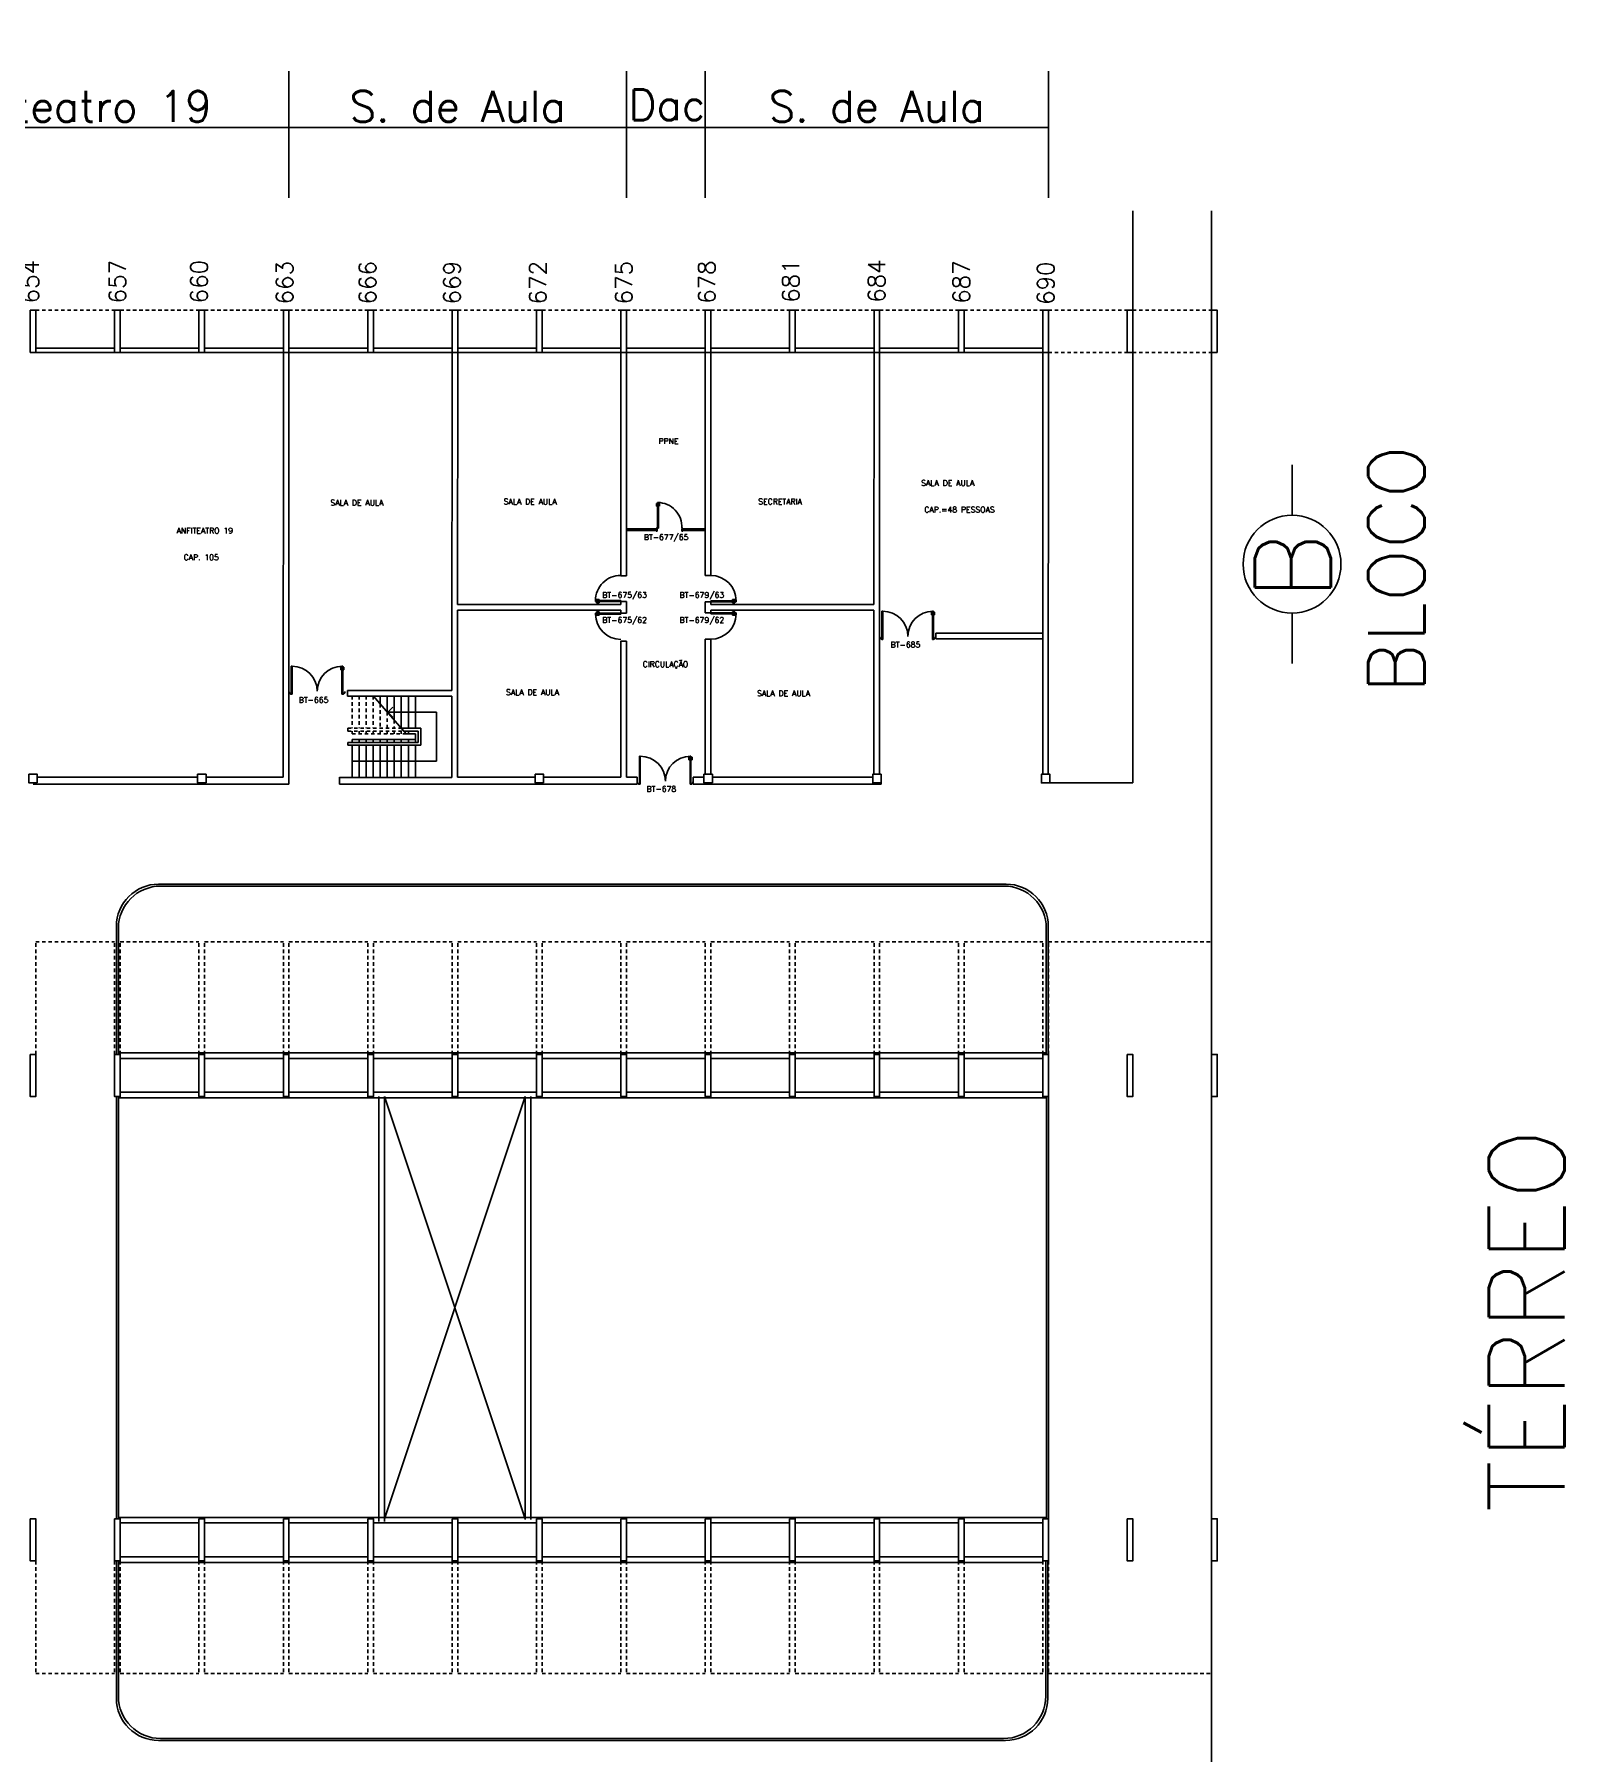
# Model space of a CAD drawing. Header units: millimetres. Extents: x 2552 to 3104, y 1319 to 1450.
# Drawn here: x 2741.4 to 2795.8, y 1354.7 to 1415.8 of the extents above; entities that cross this region are included whole.
import ezdxf

# ---------------------------------------------------------------- set-up
doc = ezdxf.new("R2010")
doc.units = ezdxf.units.MM
doc.linetypes.add('HIDDEN2', pattern=[0.1875, 0.125, -0.0625])
for name, color, linetype in [('ALV', 2, 'Continuous'), ('AR-EST-CNC', 3, 'Continuous'), ('AR-EST-CNC-IDE', 2, 'Continuous'), ('AR-PIS', 1, 'Continuous'), ('AREA', 2, 'Continuous'), ('DIV', 2, 'Continuous'), ('ESC', 1, 'Continuous'), ('ESTR', 3, 'Continuous'), ('PA-ARR-CAL', 1, 'Continuous'), ('PISO', 1, 'Continuous'), ('PORTA', 2, 'Continuous'), ('PROJ', 1, 'HIDDEN2'), ('TEXTO', 2, 'Continuous'), ('TEXTO-CENTRO-CUSTO', 2, 'Continuous'), ('TEXTO-ENDEREÇO', 2, 'Continuous'), ('TXT-IDENTIFICAÇÃO', 4, 'Continuous')]:
    doc.layers.add(name, color=color, linetype=linetype)
doc.styles.add('1', font='romans.shx', dxfattribs={"height": 1.1})
doc.styles.add('LEGENDA', font='romans.shx', dxfattribs={"height": 0.2})
doc.styles.add('NOPILAR', font='simplex.shx', dxfattribs={"height": 0.6})
doc.styles.add('UNB-100', font='simplex.shx', dxfattribs={"height": 0.2})
doc.styles.add('UNB-100-1', font='simplex.shx', dxfattribs={"height": 0.2})
doc.dimstyles.new('1-600', dxfattribs={"dimtxt": 1.1, "dimasz": 2.5, "dimexe": 2, "dimexo": 4, "dimgap": 0.2, "dimtad": 1, "dimdec": 0, "dimzin": 4, "dimdsep": 46, "dimlunit": 6, "dimtxsty": '1', "dimblk1": 'NONE', "dimblk2": 'NONE', "dimsah": 1, "dimcen": 0, "dimclrd": 2, "dimclre": 2, "dimclrt": 2, "dimadec": 0, "dimazin": 0, "dimtfac": 1, "dimtdec": 0, "dimtmove": 2, "dimatfit": 3, "dimldrblk": 'NONE', "dimfxl": 1, "dimtolj": 1, "dimtzin": 0, "dimarcsym": 0})

# ---------------------------------------------------------------- blocks, each defined once
blk = doc.blocks.new('PD90-TTN')
for p, q in [((-0.175, 1.06), (-0.135, 1.06)), ((-0.175, 1.06), (-0.175, 0.97)), ((-0.165, 0.97), (-0.175, 0.97)), ((-0.165, 1.05), (-0.135, 1.05)), ((-0.165, 1.05), (-0.165, 0.97)), ((-0.1, 1.1), (-0.135, 1.1)), ((-0.135, 1.1), (-0.135, 0.2)), ((-0.1, 0.2), (-0.1, 1.1)), ((-0.06, 1.06), (-0.1, 1.06)), ((-0.07, 1.05), (-0.1, 1.05)), ((-0.07, 1.05), (-0.07, 0.97)), ((-0.07, 0.97), (-0.06, 0.97)), ((-0.06, 1.06), (-0.06, 0.97)), ((-0.135, 0.2), (-0.105, 0.2)), ((0, 0.2), (-0.1, 0.2)), ((-0.1, 0.2), (-0.1, 0)), ((-0.1, 0), (0, 0))]:
    blk.add_line(p, q)
blk.add_arc((-0.135, 0.2), 0.9, 90, 180)
blk = doc.blocks.new('PE90-TTN')
for p, q in [((0.06, 1.06), (0.1, 1.06)), ((0.06, 1.06), (0.06, 0.97)), ((0.07, 0.97), (0.06, 0.97)), ((0.07, 1.05), (0.1, 1.05)), ((0.07, 1.05), (0.07, 0.97)), ((0.1, 0.2), (0.1, 1.1)), ((0.1, 1.1), (0.135, 1.1)), ((0.135, 1.1), (0.135, 0.2)), ((0.175, 1.06), (0.135, 1.06)), ((0.165, 1.05), (0.135, 1.05)), ((0.165, 1.05), (0.165, 0.97)), ((0.165, 0.97), (0.175, 0.97)), ((0.175, 1.06), (0.175, 0.97)), ((0, 0.2), (0.1, 0.2)), ((0.1, 0), (0, 0)), ((0.1, 0.2), (0.1, 0)), ((0.135, 0.2), (0.105, 0.2))]:
    blk.add_line(p, q)
blk.add_arc((0.135, 0.2), 0.9, 0, 90)
blk = doc.blocks.new('ESCB-TTN')
at = {"color": 1, "linetype": 'HIDDEN2'}
for p, q in [((-3.549, 2.894), (-3.549, 1.746)), ((-3.299, 2.894), (-3.299, 1.746)), ((-3.049, 2.894), (-3.049, 1.746)), ((-2.799, 2.894), (-2.799, 1.746)), ((-2.549, 2.607), (-2.549, 1.746)), ((-2.299, 2.32), (-2.299, 1.746)), ((-2.049, 2.033), (-2.049, 1.746)), ((-3.702, 1.646), (-3.702, 1.746)), ((-3.702, 1.746), (-1.799, 1.746)), ((-3.702, 1.646), (-1.712, 1.646)), ((-3.549, 1.646), (-3.549, 1.546)), ((-3.549, 1.546), (-1.625, 1.546)), ((-3.299, 1.646), (-3.299, 1.546)), ((-3.049, 1.646), (-3.049, 1.546)), ((-2.799, 1.646), (-2.799, 1.546))]:
    blk.add_line(p, q, dxfattribs=at)
at = {"color": 1}
for p, q in [((-2.799, 2.894), (-1.625, 1.546)), ((-2.549, 2.607), (-2.549, 2.894)), ((-2.299, 2.894), (-2.299, 2.32)), ((-2.049, 2.894), (-2.049, 2.033)), ((-1.799, 2.894), (-1.799, 1.746)), ((-1.549, 2.894), (-1.549, 1.746)), ((-1.299, 2.894), (-1.299, 1.746)), ((-3.702, 1.243), (-1.202, 1.243)), ((-3.702, 1.143), (-3.702, 1.243)), ((-3.549, 1.343), (-3.057, 1.343)), ((-3.549, 1.343), (-3.549, 1.243)), ((-3.299, 1.343), (-3.299, 1.243)), ((-3.057, 1.343), (-2.271, 1.343)), ((-3.049, 1.343), (-3.049, 1.243)), ((-2.799, 1.343), (-2.799, 1.243)), ((-2.549, 1.646), (-2.549, 1.546)), ((-2.549, 1.343), (-2.549, 1.243)), ((-2.336, 1.343), (-2.059, 1.343)), ((-2.299, 1.646), (-2.299, 1.546)), ((-2.299, 1.343), (-2.299, 1.243)), ((-2.059, 1.343), (-1.299, 1.343)), ((-2.049, 1.646), (-2.049, 1.546)), ((-2.049, 1.343), (-2.049, 1.243)), ((-1.799, 1.746), (-1.102, 1.746)), ((-1.799, 1.646), (-1.799, 1.546)), ((-1.799, 1.343), (-1.799, 1.243)), ((-1.712, 1.646), (-1.202, 1.646)), ((-1.625, 1.546), (-1.299, 1.546)), ((-1.549, 1.646), (-1.549, 1.546)), ((-1.549, 1.343), (-1.549, 1.243)), ((-1.299, 1.546), (-1.299, 1.243)), ((-1.202, 1.243), (-1.202, 1.646)), ((-1.102, 1.143), (-1.102, 1.746)), ((-3.702, 1.143), (-1.102, 1.143)), ((-3.549, 1.143), (-3.549, -0.007)), ((-3.299, 1.143), (-3.299, -0.007)), ((-3.049, 1.143), (-3.049, -0.007)), ((-2.799, 1.143), (-2.799, -0.007)), ((-2.549, 1.143), (-2.549, -0.007)), ((-2.299, 1.143), (-2.299, -0.007)), ((-2.049, 1.143), (-2.049, -0.007)), ((-1.799, 1.143), (-1.799, -0.007)), ((-1.549, 1.143), (-1.549, -0.007)), ((-1.299, 1.143), (-1.299, -0.007))]:
    blk.add_line(p, q, dxfattribs=at)
at = {"layer": 'ESC'}
for p, q in [((-2.275, 2.32), (-2.099, 2.497)), ((-2.275, 2.32), (-0.549, 2.32)), ((-2.275, 2.32), (-2.099, 2.143)), ((-0.549, 2.32), (-0.549, 0.568)), ((-3.549, 0.568), (-0.549, 0.568))]:
    blk.add_line(p, q, dxfattribs=at)
blk = doc.blocks.new('PTDP-TTN')
for p, q in [((0.084, 0.9), (0.115, 0.9)), ((0.084, -0.1), (0.084, 0.9)), ((0.114, -0.1), (0.114, 0.9)), ((1.884, 0.9), (1.914, 0.9)), ((1.884, -0.1), (1.884, 0.9)), ((1.914, -0.1), (1.914, 0.9)), ((0.084, -0.1), (0.115, -0.1)), ((1.885, -0.101), (1.915, -0.101))]:
    blk.add_line(p, q)
for centre, radius, start, end in [((0.114, 0.006), 0.892, 0, 90), ((1.899, 0.006), 0.892, 90, 180), ((0.098, 0), 0.098, 180, 270), ((1.896, -0.001), 0.0991, 271.7192, 0)]:
    blk.add_arc(centre, radius, start, end)
blk = doc.blocks.new('PDV2D-TTN')
at = {"layer": 'DIV'}
for p, q in [((0.03, 0.05), (0.06, 0.05)), ((0.03, 0.035), (0.03, 0.05)), ((0.03, -0.035), (0.03, 0.035)), ((0.06, 0.05), (0.06, -0.02)), ((0.941, 0.05), (0.941, -0.02)), ((0.971, 0.05), (0.941, 0.05)), ((0.971, 0.035), (0.971, 0.05)), ((0.971, -0.035), (0.971, 0.035)), ((0.03, -0.05), (0.03, -0.035)), ((0.05, -0.05), (0.03, -0.05)), ((0.05, -0.02), (0.06, -0.02)), ((0.05, -0.02), (0.05, -0.05)), ((0.079, -0.05), (0.109, -0.05)), ((0.079, -0.05), (0.079, -0.965)), ((0.109, -0.05), (0.109, -0.965)), ((0.951, -0.02), (0.941, -0.02)), ((0.951, -0.02), (0.951, -0.05)), ((0.951, -0.05), (0.971, -0.05)), ((0.971, -0.05), (0.971, -0.035)), ((0.109, -0.965), (0.079, -0.965))]:
    blk.add_line(p, q, dxfattribs=at)
at = {"layer": 'DIV', "color": 1}
for p, q in [((0.036, -0.925), (0.036, -0.835)), ((0.046, -0.835), (0.036, -0.835)), ((0.036, -0.915), (0.079, -0.915)), ((0.036, -0.925), (0.079, -0.925)), ((0.046, -0.915), (0.046, -0.835)), ((0.141, -0.915), (0.109, -0.915)), ((0.151, -0.925), (0.109, -0.925)), ((0.141, -0.915), (0.141, -0.835)), ((0.141, -0.835), (0.151, -0.835)), ((0.151, -0.925), (0.151, -0.835))]:
    blk.add_line(p, q, dxfattribs=at)
blk.add_arc((0.076, -0.1), 0.865, 270.2128, 3.32117, dxfattribs=at)
blk = doc.blocks.new('DIVMT-TTN')
for p, q in [((-0.03, 0.03), (-0.03, 0.006)), ((-0.008, 0.03), (-0.03, 0.03)), ((-0.0185, 0.006), (-0.03, 0.006)), ((-0.0185, -0.006), (-0.0185, 0.006)), ((-0.008, 0.03), (-0.008, 0.02)), ((-0.008, 0.02), (0.008, 0.02)), ((-0.0051, 0), (0.0051, 0)), ((0.0051, 0), (-0.0051, 0)), ((-0.0051, 0), (0.0051, 0)), ((0, -0.0051), (0, 0.0051)), ((0, 0.0051), (0, -0.0051)), ((0.008, 0.03), (0.008, 0.02)), ((0.008, 0.03), (0.03, 0.03)), ((0.0205, 0.006), (0.03, 0.006)), ((0.0205, -0.006), (0.0205, 0.006)), ((0.0205, 0.006), (0.0205, -0.006)), ((0.0205, 0.006), (0.03, 0.006)), ((0.97, 0.03), (0.03, 0.03)), ((0.03, 0.006), (0.03, 0.03)), ((0.03, -0.03), (0.03, 0.03)), ((0.03, -0.005), (0.03, 0.005)), ((0.97, -0.03), (0.97, 0.03)), ((0.97, 0.03), (0.97, 0.009)), ((0.97, 0.009), (0.97, 0.027)), ((0.9795, 0.006), (0.97, 0.006)), ((0.97, -0.005), (0.97, 0.005)), ((0.9795, 0.006), (0.9795, -0.006)), ((1.0051, 0), (0.9949, 0)), ((1, 0.0051), (1, -0.0051)), ((-0.0185, -0.006), (-0.03, -0.006)), ((-0.03, -0.03), (-0.03, -0.006)), ((-0.008, -0.03), (-0.03, -0.03)), ((-0.008, -0.03), (-0.008, -0.02)), ((-0.008, -0.02), (0.008, -0.02)), ((0.008, -0.03), (0.008, -0.02)), ((0.008, -0.03), (0.03, -0.03)), ((0.0205, -0.006), (0.03, -0.006)), ((0.0205, -0.006), (0.03, -0.006)), ((0.03, -0.006), (0.03, -0.03)), ((0.97, -0.03), (0.03, -0.03)), ((0.9795, -0.006), (0.97, -0.006)), ((0.97, -0.009), (0.97, -0.027))]:
    blk.add_line(p, q)
blk = doc.blocks.new('*D103')
at = {"layer": 'DEFPOINTS', "color": 0, "transparency": 16777216}
for p in [(2777.466, 1412.514), (2765.266, 1406.014), (2777.466, 1406.014)]:
    blk.add_point(p, dxfattribs=at)
at = {"layer": 'TEXTO-CENTRO-CUSTO', "color": 2, "lineweight": -2, "transparency": 16777216}
for p, q in [((2777.466, 1410.014), (2777.466, 1414.514)), ((2765.266, 1412.514), (2777.466, 1412.514))]:
    blk.add_line(p, q, dxfattribs=at)
at = {"layer": 'TEXTO-CENTRO-CUSTO', "color": 2, "transparency": 16777216, "insert": (2771.366, 1413.264), "char_height": 1.1, "attachment_point": 5, "style": '1'}
blk.add_mtext('\\A1;S. de Aula', dxfattribs=at)
blk = doc.blocks.new('_NONE')
at = {"color": 0, "linetype": 'ByBlock'}
blk.add_circle((0, 0), 0.25, dxfattribs=at)
blk = doc.blocks.new('*D104')
at = {"layer": 'DEFPOINTS', "color": 0, "transparency": 16777216}
for p in [(2765.266, 1412.514), (2762.466, 1406.014), (2765.266, 1406.014)]:
    blk.add_point(p, dxfattribs=at)
at = {"layer": 'TEXTO-CENTRO-CUSTO', "color": 2, "lineweight": -2, "transparency": 16777216}
for p, q in [((2765.266, 1410.014), (2765.266, 1414.514)), ((2762.466, 1412.514), (2765.266, 1412.514))]:
    blk.add_line(p, q, dxfattribs=at)
at = {"layer": 'TEXTO-CENTRO-CUSTO', "color": 2, "transparency": 16777216, "insert": (2763.91, 1413.318), "char_height": 1.1, "attachment_point": 5, "style": '1'}
blk.add_mtext('\\A1;Dac', dxfattribs=at)
blk = doc.blocks.new('*D105')
at = {"layer": 'DEFPOINTS', "color": 0, "transparency": 16777216}
for p in [(2762.466, 1412.514), (2750.466, 1406.014), (2762.466, 1406.014)]:
    blk.add_point(p, dxfattribs=at)
at = {"layer": 'TEXTO-CENTRO-CUSTO', "color": 2, "lineweight": -2, "transparency": 16777216}
for p, q in [((2762.466, 1410.014), (2762.466, 1414.514)), ((2750.466, 1412.514), (2762.466, 1412.514))]:
    blk.add_line(p, q, dxfattribs=at)
at = {"layer": 'TEXTO-CENTRO-CUSTO', "color": 2, "transparency": 16777216, "insert": (2756.466, 1413.264), "char_height": 1.1, "attachment_point": 5, "style": '1'}
blk.add_mtext('\\A1;S. de Aula', dxfattribs=at)
blk = doc.blocks.new('*D106')
at = {"layer": 'DEFPOINTS', "color": 0, "transparency": 16777216}
for p in [(2750.466, 1412.514), (2735.266, 1406.014), (2750.466, 1406.014)]:
    blk.add_point(p, dxfattribs=at)
at = {"layer": 'TEXTO-CENTRO-CUSTO', "color": 2, "lineweight": -2, "transparency": 16777216}
for p, q in [((2750.466, 1410.014), (2750.466, 1414.514)), ((2735.266, 1412.514), (2750.466, 1412.514))]:
    blk.add_line(p, q, dxfattribs=at)
at = {"layer": 'TEXTO-CENTRO-CUSTO', "color": 2, "transparency": 16777216, "insert": (2742.866, 1413.264), "char_height": 1.1, "attachment_point": 5, "style": '1'}
blk.add_mtext('\\A1;Anfiteatro 19', dxfattribs=at)

msp = doc.modelspace()

# ---------------------------------------------------------------- linework, layer by layer
at = {"layer": 'ALV'}
for p, q in [((2741.466, 1404.664), (2744.266, 1404.664)), ((2741.466, 1404.514), (2744.266, 1404.514)), ((2744.466, 1404.664), (2747.266, 1404.664)), ((2744.466, 1404.514), (2747.266, 1404.514)), ((2747.466, 1404.664), (2750.266, 1404.664)), ((2747.466, 1404.514), (2750.266, 1404.514)), ((2750.266, 1404.514), (2750.262, 1389.413)), ((2750.466, 1404.514), (2750.462, 1389.163)), ((2750.466, 1404.664), (2753.266, 1404.664)), ((2750.466, 1404.514), (2753.266, 1404.514)), ((2753.466, 1404.664), (2756.266, 1404.664)), ((2753.466, 1404.514), (2756.266, 1404.514)), ((2756.266, 1404.514), (2756.262, 1392.494)), ((2756.466, 1404.514), (2756.462, 1395.554)), ((2756.466, 1404.664), (2759.266, 1404.664)), ((2756.466, 1404.514), (2759.266, 1404.514)), ((2759.466, 1404.664), (2762.266, 1404.664)), ((2759.466, 1404.514), (2762.266, 1404.514)), ((2762.266, 1404.514), (2762.262, 1396.573)), ((2762.466, 1404.514), (2762.462, 1396.573)), ((2762.466, 1404.664), (2765.266, 1404.664)), ((2762.466, 1404.514), (2765.266, 1404.514)), ((2765.266, 1404.514), (2765.262, 1396.586)), ((2765.466, 1404.514), (2765.462, 1396.586)), ((2765.466, 1404.664), (2768.266, 1404.664)), ((2765.466, 1404.514), (2768.266, 1404.514)), ((2768.466, 1404.664), (2771.266, 1404.664)), ((2768.466, 1404.514), (2771.266, 1404.514)), ((2771.266, 1404.514), (2771.262, 1395.554)), ((2771.466, 1404.514), (2771.462, 1394.255)), ((2771.466, 1404.664), (2774.266, 1404.664)), ((2771.466, 1404.514), (2774.266, 1404.514)), ((2774.466, 1404.664), (2777.266, 1404.664)), ((2774.466, 1404.514), (2777.266, 1404.514)), ((2777.266, 1404.514), (2777.262, 1389.518)), ((2777.466, 1404.514), (2777.462, 1389.518)), ((2762.262, 1396.573), (2762.462, 1396.573)), ((2765.262, 1396.586), (2765.462, 1396.586)), ((2756.462, 1395.554), (2762.262, 1395.554)), ((2756.462, 1395.354), (2756.462, 1389.413)), ((2756.462, 1395.354), (2762.262, 1395.354)), ((2762.464, 1395.556), (2762.464, 1395.348)), ((2765.262, 1395.554), (2765.262, 1395.354)), ((2765.462, 1395.554), (2771.262, 1395.554)), ((2765.462, 1395.354), (2771.262, 1395.354)), ((2771.262, 1395.354), (2771.262, 1389.518)), ((2762.262, 1394.254), (2762.262, 1389.413)), ((2762.262, 1394.254), (2762.462, 1394.254)), ((2762.462, 1394.254), (2762.462, 1389.413)), ((2765.262, 1394.321), (2765.262, 1389.518)), ((2765.262, 1394.321), (2765.462, 1394.321)), ((2765.462, 1394.321), (2765.462, 1389.518)), ((2771.462, 1394.335), (2771.462, 1389.518)), ((2773.466, 1394.531), (2773.466, 1394.331)), ((2773.466, 1394.531), (2777.262, 1394.531)), ((2773.466, 1394.331), (2777.262, 1394.331)), ((2777.262, 1394.331), (2777.262, 1389.714)), ((2756.262, 1392.494), (2752.541, 1392.494)), ((2752.541, 1392.294), (2752.541, 1392.494)), ((2756.262, 1392.294), (2752.541, 1392.294)), ((2756.262, 1392.294), (2756.262, 1389.41)), ((2741.369, 1389.163), (2747.367, 1389.163)), ((2741.519, 1389.413), (2747.219, 1389.413)), ((2747.369, 1389.163), (2750.462, 1389.163)), ((2747.519, 1389.413), (2750.262, 1389.413)), ((2752.261, 1389.413), (2752.261, 1389.163)), ((2752.261, 1389.41), (2756.262, 1389.41)), ((2752.261, 1389.41), (2752.261, 1389.163)), ((2752.261, 1389.163), (2753.367, 1389.163)), ((2753.369, 1389.163), (2759.367, 1389.163)), ((2756.462, 1389.413), (2759.219, 1389.413)), ((2759.369, 1389.163), (2762.841, 1389.163)), ((2759.519, 1389.413), (2762.262, 1389.413)), ((2762.462, 1389.413), (2762.841, 1389.413)), ((2762.841, 1389.163), (2762.841, 1389.413)), ((2764.836, 1389.163), (2764.836, 1389.413)), ((2764.836, 1389.413), (2765.219, 1389.413)), ((2764.836, 1389.163), (2765.367, 1389.163)), ((2765.369, 1389.163), (2771.519, 1389.163)), ((2765.519, 1389.413), (2771.219, 1389.413)), ((2771.519, 1389.212), (2771.519, 1389.163))]:
    msp.add_line(p, q, dxfattribs=at)
at = {"layer": 'AR-EST-CNC'}
for points in [[(2741.266, 1363.052), (2741.466, 1363.052), (2741.466, 1361.552), (2741.266, 1361.552)], [(2744.266, 1363.052), (2744.466, 1363.052), (2744.466, 1361.552), (2744.266, 1361.552)], [(2747.266, 1363.052), (2747.466, 1363.052), (2747.466, 1361.552), (2747.266, 1361.552)], [(2750.266, 1363.052), (2750.466, 1363.052), (2750.466, 1361.552), (2750.266, 1361.552)], [(2753.266, 1363.052), (2753.466, 1363.052), (2753.466, 1361.552), (2753.266, 1361.552)], [(2756.266, 1363.052), (2756.466, 1363.052), (2756.466, 1361.552), (2756.266, 1361.552)], [(2759.266, 1363.052), (2759.466, 1363.052), (2759.466, 1361.552), (2759.266, 1361.552)], [(2762.266, 1363.052), (2762.466, 1363.052), (2762.466, 1361.552), (2762.266, 1361.552)], [(2765.266, 1363.052), (2765.466, 1363.052), (2765.466, 1361.552), (2765.266, 1361.552)], [(2768.266, 1363.052), (2768.466, 1363.052), (2768.466, 1361.552), (2768.266, 1361.552)], [(2771.266, 1363.052), (2771.466, 1363.052), (2771.466, 1361.552), (2771.266, 1361.552)], [(2774.266, 1363.052), (2774.466, 1363.052), (2774.466, 1361.552), (2774.266, 1361.552)], [(2777.266, 1363.052), (2777.466, 1363.052), (2777.466, 1361.552), (2777.266, 1361.552)], [(2780.266, 1363.052), (2780.466, 1363.052), (2780.466, 1361.552), (2780.266, 1361.552)], [(2783.266, 1363.052), (2783.466, 1363.052), (2783.466, 1361.552), (2783.266, 1361.552)]]:
    msp.add_lwpolyline(points, close=True, dxfattribs=at)
at = {"layer": 'AR-PIS'}
for p, q in [((2744.331, 1370.648), (2744.331, 1363.052)), ((2744.401, 1363.052), (2744.401, 1370.648)), ((2753.866, 1370.648), (2753.866, 1363.152))]:
    msp.add_line(p, q, dxfattribs=at)
at = {"layer": 'DIV'}
for p, q in [((2762.463, 1398.187), (2762.463, 1398.247)), ((2762.485, 1398.247), (2762.463, 1398.247)), ((2762.463, 1398.223), (2762.463, 1398.247)), ((2762.472, 1398.223), (2762.463, 1398.223)), ((2762.472, 1398.223), (2762.463, 1398.223)), ((2762.463, 1398.212), (2762.463, 1398.222)), ((2762.472, 1398.211), (2762.463, 1398.211)), ((2762.472, 1398.211), (2762.463, 1398.211)), ((2762.463, 1398.211), (2762.463, 1398.187)), ((2762.485, 1398.187), (2762.463, 1398.187)), ((2762.472, 1398.223), (2762.472, 1398.211)), ((2762.472, 1398.211), (2762.472, 1398.223)), ((2762.485, 1398.247), (2762.485, 1398.237)), ((2762.501, 1398.237), (2762.485, 1398.237)), ((2762.501, 1398.197), (2762.485, 1398.197)), ((2762.485, 1398.187), (2762.485, 1398.197)), ((2762.498, 1398.217), (2762.488, 1398.217)), ((2762.488, 1398.217), (2762.498, 1398.217)), ((2762.498, 1398.217), (2762.488, 1398.217)), ((2762.493, 1398.222), (2762.493, 1398.212)), ((2762.493, 1398.212), (2762.493, 1398.222)), ((2762.501, 1398.247), (2762.523, 1398.247)), ((2762.501, 1398.247), (2762.501, 1398.237)), ((2762.501, 1398.187), (2762.501, 1398.197)), ((2762.501, 1398.187), (2762.523, 1398.187)), ((2762.511, 1398.211), (2762.511, 1398.223)), ((2762.511, 1398.223), (2762.523, 1398.223)), ((2762.511, 1398.211), (2762.523, 1398.211)), ((2762.523, 1398.247), (2762.523, 1398.223)), ((2762.523, 1398.187), (2762.523, 1398.211)), ((2764.429, 1398.216), (2764.439, 1398.216)), ((2764.434, 1398.222), (2764.434, 1398.211)), ((2764.455, 1398.222), (2764.455, 1398.21)), ((2764.455, 1398.222), (2764.464, 1398.222)), ((2764.455, 1398.21), (2764.464, 1398.21)), ((2764.464, 1398.246), (2765.202, 1398.246)), ((2764.464, 1398.186), (2764.464, 1398.246)), ((2764.464, 1398.246), (2764.464, 1398.225)), ((2764.464, 1398.225), (2764.464, 1398.243)), ((2764.464, 1398.211), (2764.464, 1398.221)), ((2764.464, 1398.207), (2764.464, 1398.189)), ((2764.464, 1398.186), (2765.202, 1398.186)), ((2765.202, 1398.222), (2765.202, 1398.246)), ((2765.224, 1398.246), (2765.202, 1398.246)), ((2765.202, 1398.186), (2765.202, 1398.246)), ((2765.211, 1398.222), (2765.202, 1398.222)), ((2765.211, 1398.222), (2765.202, 1398.222)), ((2765.202, 1398.211), (2765.202, 1398.221)), ((2765.202, 1398.21), (2765.202, 1398.186)), ((2765.211, 1398.21), (2765.202, 1398.21)), ((2765.211, 1398.21), (2765.202, 1398.21)), ((2765.224, 1398.186), (2765.202, 1398.186)), ((2765.211, 1398.21), (2765.211, 1398.222)), ((2765.211, 1398.222), (2765.211, 1398.21)), ((2765.224, 1398.246), (2765.224, 1398.236)), ((2765.24, 1398.236), (2765.224, 1398.236)), ((2765.224, 1398.186), (2765.224, 1398.196)), ((2765.24, 1398.196), (2765.224, 1398.196)), ((2765.237, 1398.216), (2765.227, 1398.216)), ((2765.227, 1398.216), (2765.237, 1398.216)), ((2765.237, 1398.216), (2765.227, 1398.216)), ((2765.232, 1398.211), (2765.232, 1398.222)), ((2765.232, 1398.222), (2765.232, 1398.211)), ((2765.24, 1398.246), (2765.24, 1398.236)), ((2765.24, 1398.246), (2765.262, 1398.246)), ((2765.24, 1398.186), (2765.24, 1398.196)), ((2765.24, 1398.186), (2765.262, 1398.186)), ((2765.25, 1398.222), (2765.262, 1398.222)), ((2765.25, 1398.21), (2765.25, 1398.222)), ((2765.25, 1398.21), (2765.262, 1398.21)), ((2765.262, 1398.246), (2765.262, 1398.222)), ((2765.262, 1398.186), (2765.262, 1398.21))]:
    msp.add_line(p, q, dxfattribs=at)
at = {"layer": 'ESTR'}
for points in [[(2741.266, 1406.014), (2741.266, 1404.514), (2741.466, 1404.514), (2741.466, 1406.014)], [(2744.266, 1406.014), (2744.266, 1404.514), (2744.466, 1404.514), (2744.466, 1406.014)], [(2747.266, 1406.014), (2747.266, 1404.514), (2747.466, 1404.514), (2747.466, 1406.014)], [(2750.266, 1406.014), (2750.266, 1404.514), (2750.466, 1404.514), (2750.466, 1406.014)], [(2753.266, 1406.014), (2753.266, 1404.514), (2753.466, 1404.514), (2753.466, 1406.014)], [(2756.266, 1406.014), (2756.266, 1404.514), (2756.466, 1404.514), (2756.466, 1406.014)], [(2759.266, 1406.014), (2759.266, 1404.514), (2759.466, 1404.514), (2759.466, 1406.014)], [(2762.266, 1406.014), (2762.266, 1404.514), (2762.466, 1404.514), (2762.466, 1406.014)], [(2765.266, 1406.014), (2765.266, 1404.514), (2765.466, 1404.514), (2765.466, 1406.014)], [(2768.266, 1406.014), (2768.266, 1404.514), (2768.466, 1404.514), (2768.466, 1406.014)], [(2771.266, 1406.014), (2771.266, 1404.514), (2771.466, 1404.514), (2771.466, 1406.014)], [(2774.266, 1404.514), (2774.466, 1404.514), (2774.466, 1406.014), (2774.266, 1406.014)], [(2777.266, 1404.514), (2777.466, 1404.514), (2777.466, 1406.014), (2777.266, 1406.014)], [(2780.466, 1406.014), (2780.266, 1406.014), (2780.266, 1404.514), (2780.466, 1404.514)], [(2783.466, 1404.514), (2783.466, 1406.014), (2783.266, 1406.014), (2783.266, 1404.514)], [(2741.266, 1379.562), (2741.266, 1378.062), (2741.466, 1378.062), (2741.466, 1379.562)], [(2744.266, 1379.562), (2744.266, 1378.062), (2744.466, 1378.062), (2744.466, 1379.562)], [(2747.266, 1379.562), (2747.266, 1378.062), (2747.466, 1378.062), (2747.466, 1379.562)], [(2750.266, 1379.562), (2750.266, 1378.062), (2750.466, 1378.062), (2750.466, 1379.562)], [(2753.266, 1379.562), (2753.266, 1378.062), (2753.466, 1378.062), (2753.466, 1379.562)], [(2756.266, 1379.562), (2756.266, 1378.062), (2756.466, 1378.062), (2756.466, 1379.562)], [(2759.266, 1379.562), (2759.266, 1378.062), (2759.466, 1378.062), (2759.466, 1379.562)], [(2762.266, 1379.562), (2762.266, 1378.062), (2762.466, 1378.062), (2762.466, 1379.562)], [(2765.266, 1379.562), (2765.266, 1378.062), (2765.466, 1378.062), (2765.466, 1379.562)], [(2768.266, 1379.562), (2768.266, 1378.062), (2768.466, 1378.062), (2768.466, 1379.562)], [(2771.266, 1379.562), (2771.266, 1378.062), (2771.466, 1378.062), (2771.466, 1379.562)], [(2774.266, 1379.562), (2774.266, 1378.062), (2774.466, 1378.062), (2774.466, 1379.562)], [(2777.266, 1379.562), (2777.266, 1378.062), (2777.466, 1378.062), (2777.466, 1379.562)], [(2780.266, 1379.562), (2780.266, 1378.062), (2780.466, 1378.062), (2780.466, 1379.562)], [(2783.266, 1379.562), (2783.266, 1378.062), (2783.466, 1378.062), (2783.466, 1379.562)], [(2741.266, 1363.052), (2741.266, 1361.552), (2741.466, 1361.552), (2741.466, 1363.052)], [(2744.266, 1363.052), (2744.266, 1361.552), (2744.466, 1361.552), (2744.466, 1363.052)], [(2747.266, 1363.052), (2747.266, 1361.552), (2747.466, 1361.552), (2747.466, 1363.052)], [(2750.266, 1363.052), (2750.266, 1361.552), (2750.466, 1361.552), (2750.466, 1363.052)], [(2753.266, 1363.052), (2753.266, 1361.552), (2753.466, 1361.552), (2753.466, 1363.052)], [(2756.266, 1363.052), (2756.266, 1361.552), (2756.466, 1361.552), (2756.466, 1363.052)], [(2759.266, 1363.052), (2759.266, 1361.552), (2759.466, 1361.552), (2759.466, 1363.052)], [(2762.266, 1363.052), (2762.266, 1361.552), (2762.466, 1361.552), (2762.466, 1363.052)], [(2765.266, 1363.052), (2765.266, 1361.552), (2765.466, 1361.552), (2765.466, 1363.052)], [(2768.266, 1363.052), (2768.266, 1361.552), (2768.466, 1361.552), (2768.466, 1363.052)], [(2771.266, 1363.052), (2771.266, 1361.552), (2771.466, 1361.552), (2771.466, 1363.052)], [(2774.266, 1363.052), (2774.266, 1361.552), (2774.466, 1361.552), (2774.466, 1363.052)], [(2777.266, 1363.052), (2777.266, 1361.552), (2777.466, 1361.552), (2777.466, 1363.052)], [(2780.266, 1363.052), (2780.266, 1361.552), (2780.466, 1361.552), (2780.466, 1363.052)], [(2783.266, 1363.052), (2783.266, 1361.552), (2783.466, 1361.552), (2783.466, 1363.052)]]:
    msp.add_lwpolyline(points, close=True, dxfattribs=at)
for points in [[(2741.519, 1389.212), (2741.519, 1389.518), (2741.219, 1389.518), (2741.219, 1389.212), (2741.518, 1389.212)], [(2747.519, 1389.212), (2747.519, 1389.518), (2747.219, 1389.518), (2747.219, 1389.212), (2747.518, 1389.212)], [(2759.519, 1389.212), (2759.519, 1389.518), (2759.219, 1389.518), (2759.219, 1389.212), (2759.518, 1389.212)], [(2765.519, 1389.212), (2765.519, 1389.518), (2765.219, 1389.518), (2765.219, 1389.212), (2765.518, 1389.212)], [(2771.519, 1389.212), (2771.519, 1389.518), (2771.219, 1389.518), (2771.219, 1389.212), (2771.518, 1389.212)], [(2777.519, 1389.212), (2777.519, 1389.518), (2777.219, 1389.518), (2777.219, 1389.212), (2777.518, 1389.212)]]:
    msp.add_lwpolyline(points, dxfattribs=at)
at = {"layer": 'PA-ARR-CAL'}
msp.add_lwpolyline([(2783.266, 1333.548), (2783.266, 1361.552)], dxfattribs=at)
at = {"layer": 'PISO'}
for p, q in [((2780.469, 1406.014), (2780.469, 1409.549)), ((2783.269, 1406.014), (2783.269, 1409.549)), ((2780.462, 1404.554), (2780.462, 1389.212)), ((2783.266, 1404.514), (2783.266, 1379.562)), ((2777.219, 1389.212), (2780.462, 1389.212)), ((2745.831, 1385.613), (2775.961, 1385.613)), ((2745.901, 1385.543), (2775.891, 1385.543)), ((2744.331, 1379.562), (2744.331, 1384.113)), ((2744.401, 1379.562), (2744.401, 1384.043)), ((2777.391, 1384.043), (2777.391, 1379.576)), ((2777.461, 1384.113), (2777.461, 1379.576)), ((2744.466, 1379.612), (2777.391, 1379.612)), ((2747.266, 1379.412), (2744.466, 1379.412)), ((2747.466, 1379.412), (2750.266, 1379.412)), ((2750.466, 1379.412), (2753.266, 1379.412)), ((2753.466, 1379.412), (2756.266, 1379.412)), ((2756.466, 1379.412), (2759.266, 1379.412)), ((2759.466, 1379.412), (2762.266, 1379.412)), ((2762.466, 1379.412), (2765.266, 1379.412)), ((2765.466, 1379.412), (2768.266, 1379.412)), ((2768.466, 1379.412), (2771.266, 1379.412)), ((2771.466, 1379.412), (2774.266, 1379.412)), ((2774.466, 1379.412), (2777.266, 1379.412)), ((2747.266, 1378.212), (2744.466, 1378.212)), ((2747.466, 1378.212), (2750.266, 1378.212)), ((2750.466, 1378.212), (2753.266, 1378.212)), ((2753.466, 1378.212), (2756.266, 1378.212)), ((2756.466, 1378.212), (2759.266, 1378.212)), ((2759.466, 1378.212), (2762.266, 1378.212)), ((2762.466, 1378.212), (2765.266, 1378.212)), ((2765.466, 1378.212), (2768.266, 1378.212)), ((2768.466, 1378.212), (2771.266, 1378.212)), ((2771.466, 1378.212), (2774.266, 1378.212)), ((2774.466, 1378.212), (2777.266, 1378.212)), ((2744.331, 1363.052), (2744.331, 1378.067)), ((2744.401, 1363.052), (2744.401, 1378.067)), ((2744.401, 1378.012), (2777.396, 1378.012)), ((2753.666, 1378.062), (2753.666, 1362.951)), ((2753.866, 1378.062), (2758.866, 1363.052)), ((2758.866, 1378.062), (2753.866, 1363.052)), ((2753.866, 1378.062), (2753.866, 1362.951)), ((2758.866, 1378.062), (2758.866, 1363.03)), ((2759.066, 1378.062), (2759.066, 1363.03)), ((2777.396, 1378.062), (2777.396, 1363.052)), ((2777.466, 1378.062), (2777.466, 1363.052)), ((2783.267, 1378.062), (2783.267, 1363.052)), ((2744.401, 1363.102), (2777.396, 1363.102)), ((2747.266, 1362.902), (2744.466, 1362.902)), ((2747.466, 1362.902), (2750.266, 1362.902)), ((2750.466, 1362.902), (2753.266, 1362.902)), ((2753.466, 1362.902), (2756.266, 1362.902)), ((2756.466, 1362.902), (2759.266, 1362.902)), ((2759.466, 1362.902), (2762.266, 1362.902)), ((2762.466, 1362.902), (2765.266, 1362.902)), ((2765.466, 1362.902), (2768.266, 1362.902)), ((2768.466, 1362.902), (2771.266, 1362.902)), ((2771.466, 1362.902), (2774.266, 1362.902)), ((2774.466, 1362.902), (2777.266, 1362.902)), ((2747.266, 1361.702), (2744.466, 1361.702)), ((2747.466, 1361.702), (2750.266, 1361.702)), ((2750.466, 1361.702), (2753.266, 1361.702)), ((2753.466, 1361.702), (2756.266, 1361.702)), ((2756.466, 1361.702), (2759.266, 1361.702)), ((2759.466, 1361.702), (2762.266, 1361.702)), ((2762.466, 1361.702), (2765.266, 1361.702)), ((2765.466, 1361.702), (2768.266, 1361.702)), ((2768.466, 1361.702), (2771.266, 1361.702)), ((2771.466, 1361.702), (2774.266, 1361.702)), ((2774.466, 1361.702), (2777.266, 1361.702)), ((2744.331, 1361.552), (2744.331, 1356.669)), ((2744.401, 1361.552), (2744.401, 1356.739)), ((2744.466, 1361.502), (2777.266, 1361.502)), ((2777.371, 1361.552), (2777.371, 1356.739)), ((2777.441, 1361.552), (2777.441, 1356.669)), ((2783.267, 1361.552), (2783.267, 1333.506)), ((2745.831, 1355.169), (2775.941, 1355.169)), ((2745.901, 1355.239), (2775.871, 1355.239))]:
    msp.add_line(p, q, dxfattribs=at)
for centre, start, end in [((2745.831, 1384.113), 90, 180), ((2745.901, 1384.043), 90, 180), ((2775.891, 1384.043), 0, 90), ((2775.961, 1384.113), 0, 90), ((2745.901, 1356.739), 180, 270), ((2775.871, 1356.739), 270, 0), ((2745.831, 1356.669), 180, 270), ((2775.941, 1356.669), 270, 0)]:
    msp.add_arc(centre, 1.5, start, end, dxfattribs=at)
at = {"layer": 'PORTA'}
for p, q in [((2773.309, 1395.276), (2773.349, 1395.276)), ((2773.309, 1395.276), (2773.309, 1395.186)), ((2773.319, 1395.266), (2773.349, 1395.266)), ((2773.319, 1395.266), (2773.319, 1395.186)), ((2773.419, 1395.276), (2773.379, 1395.276)), ((2773.409, 1395.266), (2773.379, 1395.266)), ((2773.409, 1395.266), (2773.409, 1395.186)), ((2773.419, 1395.276), (2773.419, 1395.186)), ((2773.319, 1395.186), (2773.309, 1395.186)), ((2773.409, 1395.186), (2773.419, 1395.186)), ((2752.309, 1393.322), (2752.349, 1393.322)), ((2752.309, 1393.322), (2752.309, 1393.232)), ((2752.319, 1393.232), (2752.309, 1393.232)), ((2752.319, 1393.312), (2752.349, 1393.312)), ((2752.319, 1393.312), (2752.319, 1393.232)), ((2752.419, 1393.322), (2752.379, 1393.322)), ((2752.409, 1393.312), (2752.379, 1393.312)), ((2752.409, 1393.312), (2752.409, 1393.232)), ((2752.409, 1393.232), (2752.419, 1393.232)), ((2752.419, 1393.322), (2752.419, 1393.232)), ((2764.685, 1390.123), (2764.685, 1390.033)), ((2764.685, 1390.123), (2764.725, 1390.123)), ((2764.695, 1390.033), (2764.685, 1390.033)), ((2764.695, 1390.113), (2764.695, 1390.033)), ((2764.695, 1390.113), (2764.725, 1390.113)), ((2764.795, 1390.123), (2764.755, 1390.123)), ((2764.785, 1390.113), (2764.755, 1390.113)), ((2764.785, 1390.113), (2764.785, 1390.033)), ((2764.785, 1390.033), (2764.795, 1390.033)), ((2764.795, 1390.123), (2764.795, 1390.033))]:
    msp.add_line(p, q, dxfattribs=at)
at = {"layer": 'PROJ'}
for p, q in [((2741.466, 1406.014), (2744.266, 1406.014)), ((2744.466, 1406.014), (2747.266, 1406.014)), ((2747.466, 1406.014), (2750.266, 1406.014)), ((2750.466, 1406.014), (2753.266, 1406.014)), ((2753.466, 1406.014), (2756.266, 1406.014)), ((2756.466, 1406.014), (2759.266, 1406.014)), ((2759.466, 1406.014), (2762.266, 1406.014)), ((2762.466, 1406.014), (2765.266, 1406.014)), ((2765.466, 1406.014), (2768.266, 1406.014)), ((2768.466, 1406.014), (2771.266, 1406.014)), ((2771.466, 1406.014), (2774.266, 1406.014)), ((2774.466, 1406.014), (2777.266, 1406.014)), ((2777.466, 1406.014), (2780.266, 1406.014)), ((2780.466, 1406.014), (2783.266, 1406.014)), ((2777.466, 1404.514), (2780.266, 1404.514)), ((2780.466, 1404.514), (2783.266, 1404.514)), ((2741.466, 1379.562), (2741.466, 1383.562)), ((2741.466, 1383.562), (2744.266, 1383.562)), ((2744.266, 1379.562), (2744.266, 1383.562)), ((2744.466, 1383.562), (2747.266, 1383.562)), ((2744.466, 1379.562), (2744.466, 1383.562)), ((2747.266, 1379.562), (2747.266, 1383.562)), ((2747.466, 1379.562), (2747.466, 1383.562)), ((2747.466, 1383.562), (2750.266, 1383.562)), ((2750.266, 1379.562), (2750.266, 1383.562)), ((2750.466, 1379.562), (2750.466, 1383.562)), ((2750.466, 1383.562), (2753.266, 1383.562)), ((2753.266, 1379.562), (2753.266, 1383.562)), ((2753.466, 1383.562), (2756.266, 1383.562)), ((2753.466, 1379.562), (2753.466, 1383.562)), ((2756.266, 1379.562), (2756.266, 1383.562)), ((2756.466, 1379.562), (2756.466, 1383.562)), ((2756.466, 1383.562), (2759.266, 1383.562)), ((2759.266, 1379.562), (2759.266, 1383.562)), ((2759.466, 1383.562), (2762.266, 1383.562)), ((2759.466, 1379.562), (2759.466, 1383.562)), ((2762.266, 1379.562), (2762.266, 1383.562)), ((2762.466, 1379.562), (2762.466, 1383.562)), ((2762.466, 1383.562), (2765.266, 1383.562)), ((2765.266, 1379.562), (2765.266, 1383.562)), ((2765.466, 1383.562), (2768.266, 1383.562)), ((2765.466, 1379.562), (2765.466, 1383.562)), ((2768.266, 1379.562), (2768.266, 1383.562)), ((2768.466, 1379.562), (2768.466, 1383.562)), ((2768.466, 1383.562), (2771.266, 1383.562)), ((2771.266, 1379.562), (2771.266, 1383.562)), ((2771.466, 1383.562), (2774.266, 1383.562)), ((2771.466, 1379.562), (2771.466, 1383.562)), ((2774.266, 1379.562), (2774.266, 1383.562)), ((2774.466, 1379.562), (2774.466, 1383.562)), ((2774.466, 1383.562), (2777.266, 1383.562)), ((2777.266, 1379.562), (2777.266, 1383.562)), ((2777.466, 1383.562), (2783.259, 1383.562)), ((2777.466, 1379.562), (2777.466, 1383.562)), ((2783.266, 1379.562), (2783.266, 1383.562)), ((2741.466, 1361.552), (2741.466, 1357.552)), ((2744.266, 1361.552), (2744.266, 1357.552)), ((2744.466, 1361.552), (2744.466, 1357.552)), ((2747.266, 1361.552), (2747.266, 1357.552)), ((2747.466, 1361.552), (2747.466, 1357.552)), ((2750.266, 1361.552), (2750.266, 1357.552)), ((2750.466, 1361.552), (2750.466, 1357.552)), ((2753.266, 1361.552), (2753.266, 1357.552)), ((2753.466, 1361.552), (2753.466, 1357.552)), ((2756.266, 1361.552), (2756.266, 1357.552)), ((2756.466, 1361.552), (2756.466, 1357.552)), ((2759.266, 1361.552), (2759.266, 1357.552)), ((2759.466, 1361.552), (2759.466, 1357.552)), ((2762.266, 1361.552), (2762.266, 1357.552)), ((2762.466, 1361.552), (2762.466, 1357.552)), ((2765.266, 1361.552), (2765.266, 1357.552)), ((2765.466, 1361.552), (2765.466, 1357.552)), ((2768.266, 1361.552), (2768.266, 1357.552)), ((2768.466, 1361.552), (2768.466, 1357.552)), ((2771.266, 1361.552), (2771.266, 1357.552)), ((2771.466, 1361.552), (2771.466, 1357.552)), ((2774.266, 1361.552), (2774.266, 1357.552)), ((2774.466, 1361.552), (2774.466, 1357.552)), ((2777.266, 1361.552), (2777.266, 1357.552)), ((2777.466, 1361.552), (2777.466, 1357.552)), ((2783.266, 1361.552), (2783.266, 1357.552)), ((2741.466, 1357.552), (2744.266, 1357.552)), ((2744.466, 1357.552), (2747.266, 1357.552)), ((2747.466, 1357.552), (2750.266, 1357.552)), ((2750.466, 1357.552), (2753.266, 1357.552)), ((2753.466, 1357.552), (2756.266, 1357.552)), ((2756.466, 1357.552), (2759.266, 1357.552)), ((2759.466, 1357.552), (2762.266, 1357.552)), ((2762.466, 1357.552), (2765.266, 1357.552)), ((2765.466, 1357.552), (2768.266, 1357.552)), ((2768.466, 1357.552), (2771.266, 1357.552)), ((2771.466, 1357.552), (2774.266, 1357.552)), ((2774.466, 1357.552), (2777.266, 1357.552)), ((2777.466, 1357.552), (2783.266, 1357.552))]:
    msp.add_line(p, q, dxfattribs=at)
at = {"layer": 'TXT-IDENTIFICAÇÃO', "color": 2}
for p, q in [((2786.127, 1400.524), (2786.127, 1398.727)), ((2786.127, 1395.249), (2786.127, 1393.453))]:
    msp.add_line(p, q, dxfattribs=at)
msp.add_circle((2786.127, 1396.988), 1.739, dxfattribs=at)

# ---------------------------------------------------------------- block references
at = {"layer": 'DIV', "xscale": -1}
for name, p, rotation in [('PDV2D-TTN', (2763.493, 1398.216), 180), ('DIVMT-TTN', (2763.493, 1398.217), 359.9999999999998)]:
    msp.add_blockref(name, p, dxfattribs=dict(at, rotation=rotation))
at = {"layer": 'ESC'}
msp.add_blockref('ESCB-TTN', (2756.259, 1389.411), dxfattribs=at)
at = {"layer": 'PORTA'}
for name, p, rotation in [('PE90-TTN', (2762.464, 1395.556), 89.99999999999984), ('PD90-TTN', (2765.262, 1395.554), 269.9999999999998), ('PD90-TTN', (2762.465, 1395.351), 89.99999999999984), ('PE90-TTN', (2765.262, 1395.354), 269.9999999999998)]:
    msp.add_blockref(name, p, dxfattribs=dict(at, rotation=rotation))
for p in [(2771.465, 1394.416), (2750.465, 1392.462), (2762.841, 1389.263)]:
    msp.add_blockref('PTDP-TTN', p, dxfattribs=at)

# ---------------------------------------------------------------- texts
at = {"layer": 'AR-EST-CNC-IDE', "style": 'NOPILAR'}
for s, p in [('654', (2741.573, 1406.262)), ('657', (2744.671, 1406.262)), ('660', (2747.571, 1406.262)), ('663', (2750.612, 1406.223)), ('666', (2753.562, 1406.223)), ('669', (2756.562, 1406.223)), ('672', (2759.612, 1406.223)), ('675', (2762.671, 1406.223)), ('678', (2765.621, 1406.242)), ('681', (2768.608, 1406.281)), ('684', (2771.66, 1406.281)), ('687', (2774.671, 1406.242)), ('690', (2777.671, 1406.204))]:
    msp.add_text(s, height=0.6, rotation=90, dxfattribs=at).set_placement(p)
at = {"layer": 'AREA', "style": 'UNB-100'}
msp.add_text('CAP.=48 PESSOAS', height=0.2, rotation=360, dxfattribs=at).set_placement((2773.054, 1398.829))
at = {"layer": 'TEXTO', "style": 'UNB-100'}
for s, p in [('PPNE', (2763.603, 1401.261)), ('SALA DE AULA', (2772.943, 1399.772)), ('SALA DE AULA', (2751.94, 1399.073)), ('SALA DE AULA', (2758.099, 1399.115)), ('SECRETARIA', (2767.15, 1399.115)), ('ANFITEATRO 19', (2746.471, 1398.079)), ('CAP. 105', (2746.722, 1397.132)), ('CIRCULAÇÃO', (2763.041, 1393.332)), ('SALA DE AULA', (2758.183, 1392.337)), ('SALA DE AULA', (2767.108, 1392.295))]:
    msp.add_text(s, height=0.2, rotation=360, dxfattribs=at).set_placement(p)
at = {"layer": 'TEXTO-ENDEREÇO', "style": 'UNB-100-1'}
for s, p in [('BT-677/65', (2763.082, 1397.848)), ('BT-675/63', (2761.606, 1395.794)), ('BT-679/63', (2764.352, 1395.794)), ('BT-675/62', (2761.606, 1394.899)), ('BT-679/62', (2764.352, 1394.899)), ('BT-685', (2771.857, 1394.027)), ('BT-665', (2750.814, 1392.063)), ('BT-678', (2763.179, 1388.898))]:
    msp.add_text(s, height=0.2, rotation=360, dxfattribs=at).set_placement(p)
at = {"layer": 'TXT-IDENTIFICAÇÃO', "color": 4}
for s, height, style, p in [('BLOCO ', 2, 'LEGENDA', (2790.839, 1392.388)), ('B', 2.7, 'LEGENDA', (2787.506, 1395.698)), ('TÉRREO', 2.7, 'UNB-100', (2795.818, 1363.278))]:
    msp.add_text(s, height=height, rotation=90, dxfattribs=dict(at, style=style)).set_placement(p)

# ---------------------------------------------------------------- dimensions: what is measured, and where the dimension line sits
at = {"layer": 'TEXTO-CENTRO-CUSTO'}
for base, p1, p2, text, picture, middle in [((2762.466, 1412.514), (2750.466, 1406.014), (2762.466, 1406.014), 'S. de Aula', '*D105', (2756.466, 1413.264)), ((2777.466, 1412.514), (2765.266, 1406.014), (2777.466, 1406.014), 'S. de Aula', '*D103', (2771.366, 1413.264)), ((2750.466, 1412.514), (2735.266, 1406.014), (2750.466, 1406.014), 'Anfiteatro 19', '*D106', (2742.866, 1413.264))]:
    dim = msp.add_linear_dim(base=base, p1=p1, p2=p2, angle=0, text=text, dimstyle='1-600', override={"dimse1": 1}, dxfattribs=at)
    dim.commit()
    dim.dimension.update_dxf_attribs({"geometry": picture, "text_midpoint": middle})
dim = msp.add_linear_dim(base=(2765.266, 1412.514), p1=(2762.466, 1406.014), p2=(2765.266, 1406.014), angle=0, text='Dac', dimstyle='1-600', override={"dimse1": 1}, dxfattribs=at)
dim.commit()
dim.dimension.update_dxf_attribs({"geometry": '*D104', "text_midpoint": (2763.91, 1413.318), "dimtype": 160})

doc.saveas('drawing.dxf')
